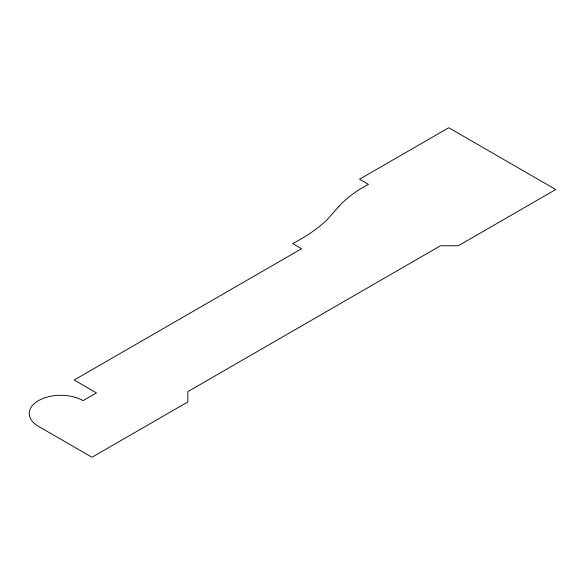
<?xml version="1.0" encoding="UTF-8"?>
<svg xmlns="http://www.w3.org/2000/svg" width="585" height="585" viewBox="0 0 585 585"><rect width="100%" height="100%" fill="white"/><g stroke="black" fill="none" stroke-linecap="round" stroke-linejoin="round"><path stroke-width="0.88" d="M338.942 206.395L326.686 220.179A183.668 106.039 0 0 1 292.661 243.587L301.575 248.735L74.156 380.031L96.452 392.908L83.077 400.63A31.531 18.201 0 0 0 38.486 400.63A31.531 18.201 0 0 0 38.486 426.37L91.999 457.265L187.836 401.939L187.836 391.636L440.49 245.766L458.326 245.766L555.75 189.518L448.732 127.735L359.548 179.222L368.462 184.37A137.058 79.129 0 0 0 338.942 206.395"/></g></svg>
